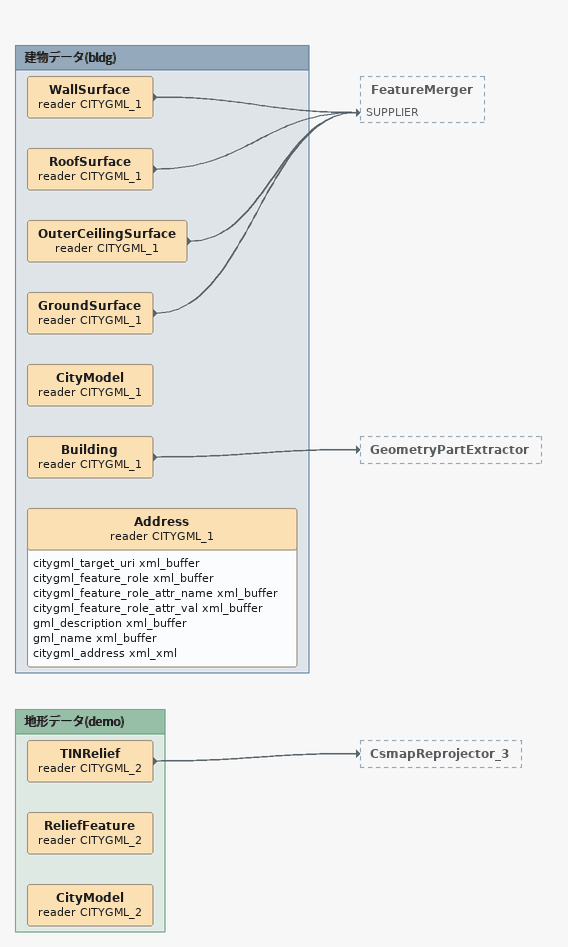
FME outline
Bookmark: 建物データ(bldg)
OuterCeilingSurface (reader CITYGML_1)
    -> FeatureMerger [SUPPLIER]
WallSurface (reader CITYGML_1)
    -> FeatureMerger [SUPPLIER]
RoofSurface (reader CITYGML_1)
    -> FeatureMerger [SUPPLIER]
GroundSurface (reader CITYGML_1)
    -> FeatureMerger [SUPPLIER]
CityModel (reader CITYGML_1)
Building (reader CITYGML_1)
    -> GeometryPartExtractor
Address (reader CITYGML_1)
    attributes: citygml_target_uri xml_buffer, citygml_feature_role xml_buffer, citygml_feature_role_attr_name xml_buffer, citygml_feature_role_attr_val xml_buffer, gml_description xml_buffer, gml_name xml_buffer, citygml_address xml_xml

Bookmark: 地形データ(demo)
TINRelief (reader CITYGML_2)
    -> CsmapReprojector_3
ReliefFeature (reader CITYGML_2)
CityModel (reader CITYGML_2)
